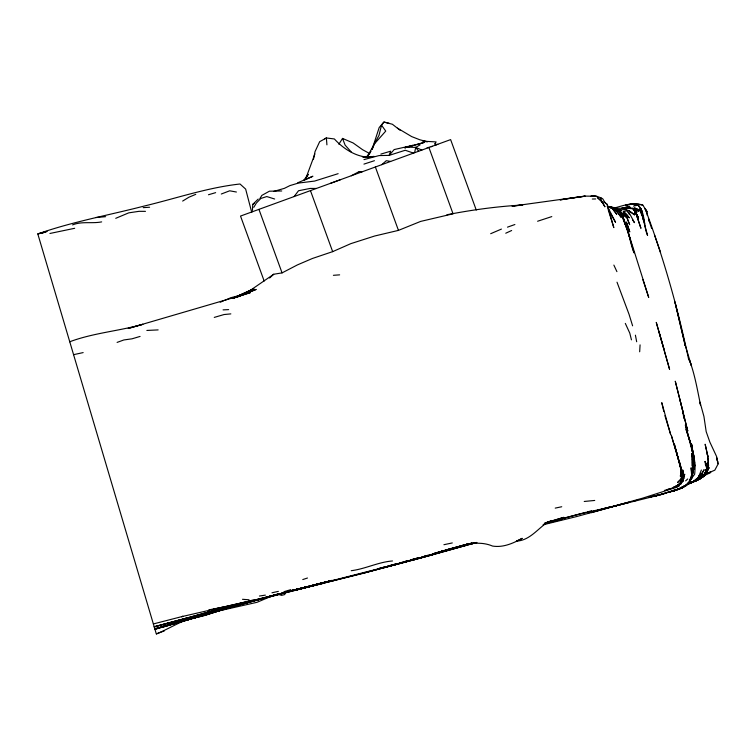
<?xml version="1.0" encoding="UTF-8"?>
<svg xmlns="http://www.w3.org/2000/svg" width="756" height="756" viewBox="0 0 756 756"><rect width="100%" height="100%" fill="white"/><g stroke="black" fill="none" stroke-linecap="round" stroke-linejoin="round"><path stroke-width="1.13" d="M694.509 469.457L694.537 460.527L691.494 444.245L691.882 447.467M681.525 471.649L681.562 469.372L671.215 435.031L680.4 466.537L674.352 444.103L680.428 466.934M706.633 465.961C708.57 475.401 699.357 480.211 691.759 482.224L697.372 480.164L704.129 475.656L706.671 468.512L705.225 461.462L705.461 464.921M252.428 210.461L252.731 204.413L258.193 199.093M639.67 351.786L640.077 344.878M708.306 469.344L708.561 465.025L708.041 467.151M681.421 478.463L681.562 469.372L682.299 473.946L681.421 478.463L677.499 482.583L680.135 480.069M688.017 482.63L686.543 485.513L680.249 487.752C696.144 485.106 692.543 464.959 691.825 453.307L691.957 456.822M691.778 475.127L692.496 467.614L691.409 476.45M692.071 460.328L692.562 455.726L692.307 466.206L692.137 461.519M680.825 483.339L681.364 482.016L677.943 485.097L673.142 487.497L679.37 484.511C683.613 477.433 681.591 468.711 679.228 461.302L681.099 469.996L680.409 476.271L681.099 469.996L679.228 461.302M705.773 469.523L705.924 471.829L706.936 467.699L705.225 461.462L706.936 467.699L706.416 471.309L704.923 473.124M707.247 470.648L708.013 466.556L707.663 462.322L707.503 470.109C704.516 477.764 696.342 480.674 689.415 483.642M313.419 159.516L315.054 151.569L319.665 141.684L326.384 137.97L334.36 138.953C343.47 148.951 356.936 157.645 370.714 157.191M414.59 152.721L415.715 147.401L420.138 144.831M600.557 199.31L604.885 206.709L600.557 199.31L600.878 197.807L596.796 196.314L591.173 196.059L596.796 196.314M705.924 471.829L706.671 468.512L705.348 472.557L703.193 476.072L700.821 478.161L705.348 472.557M680.75 482.167L682.016 473.19L682.337 478.312L681.921 480.703L681.827 473.161M389.179 123.313L383.897 122.047L381.534 125.175L378.983 135.4L367.586 156.265L369.949 152.948M634.218 214.175L635.087 210.744L633.055 208.656L634.265 210.669M701.388 470.005L698.289 477.594L696.361 479.814L701.332 473.558L694.991 481.194L687.45 484.161L700.443 478.576L704.734 475.099L706.936 467.699M683.462 480.485L682.422 481.789L684.719 474.201L682.97 480.948M692.609 475.647L689.954 480.977M372.084 149.376L379.181 127.556L383.897 122.047L392.392 124.258L400.047 130.23M688.433 483.235L691.938 474.645M707.323 468.559L708.013 466.556L707.503 470.109C709.865 461.557 706.879 452.646 705.159 444.235L707.881 456.719L707.342 453.732L708.514 464.978L707.304 468.2M314.893 153.95L305.604 179.03M689.406 482.092L690.88 478.264M682.422 481.789L683.793 478.312L680.986 483.878M698.95 475.949L698.289 477.594L694.821 480.069M372.103 149.518L374.418 143.886L385.74 131.09L381.534 125.175M691.409 475.845C698.667 460.763 690.502 443.914 686.042 429.332C690.795 443.725 696.418 458.835 694.651 474.248L689.916 480.542M306.218 178.132L308.212 174.343L303.666 180.41L312.908 176.242L297.694 182.81M717.652 461.85L716.707 457.871L718.2 463.787L714.836 470.156L704.649 474.56M690.804 478.803L692.439 475.807M253.789 207.342L256.331 203.081L260.848 198.441L266.792 196.56L274.655 199.017M259.932 198.544L261.822 195.417L269.41 191.192L281.723 190.975M703.798 475.448L702.693 477.244L705.367 474.277L707.276 467.199L706.577 470.969L704.913 473.653M338.877 144.245L342.515 138.414L353.137 142.969L362.663 149.754L369.627 153.534M294.122 196.56L298.525 190.748L310.121 188.433L316.367 188.461M689.954 480.362L691.976 477.716L690.615 479.219M366.783 156.549L371.016 151.332M692.94 481.685L700.443 478.576L701.937 476.752M698.686 477.518L696.408 480.202L687.317 484.398L691.145 482.952M700.207 475.732L704.157 469.693L699.772 478.038L692.496 482.092L704.129 475.656L700.443 478.576M269.608 278.019L273.719 274.248L282.064 272.888L297.382 264.921L312.417 258.476L332.659 251.644L350.822 243.649L374.655 236.014L398.45 230.382L420.657 221.404L453.052 213.816L428.917 147.505M685.635 480.854L687.724 478.954M381.752 164.666L386.288 160.697L390.635 161.434M681.364 482.016L676.157 486.486L677.943 485.097M678.368 489.444L685.427 485.919L678.368 489.444L672.708 491.315L681.591 488.055L683.226 486.694M684.18 486.392L685.919 484.955M701.455 477.499L696.456 480.514L687.242 483.745L690.795 482.574L688.565 483.245M701.483 477.707L704.734 475.099M686.061 485.125L679.691 488.811L672.708 491.315L685.427 485.919M684.303 485.91L681.525 488.007L677.754 489.33L682.819 487.516L681.525 488.007L685.843 485.229L679.691 488.811M273.719 274.248L249.215 291.107L237.564 296.796L251.871 289.595L235.286 297.401M681.421 483.415L675.628 487.582L642.723 498.138L612.747 506.501L580.183 513.9L545.208 523.199M692.212 481.931L687.242 484.209M681.591 488.055L684.87 485.73M252.731 204.413L254.347 203.336M701.105 477.48L696.456 480.514L687.242 483.745M710.753 472.538L702.494 476.384L704.583 475.637M182.659 201.068L188.905 197.221L195.766 194.339M251.748 212.417L245.653 189.104L240.021 184.001C207.531 187.554 176.12 198.412 144.311 206.019C108.751 215.205 72.557 221.697 37.8 233.916L156.322 633.944C170.487 628.227 183.179 619.202 198.563 616.357M330.627 183.273L340.531 179.673M249.215 291.107L251.871 289.595M544.263 524.031L552.031 520.478L544.424 523.426L547.902 521.971C537.639 528.756 529.729 540.512 516.424 541.135L522.245 538.329C513.163 543.299 503.146 547.807 492.543 546.059C484.454 542.6 475.335 542.647 466.839 544.452L467.87 544.159L431.364 554.866L446.711 549.943L431.525 555.036L413.456 559.695L420.213 557.616M681.279 488.045C688.508 485.777 691.787 479.247 693.091 472.15L691.419 476.554L692.865 472.708L694.377 462.88L693.186 452.145M679.086 485.749L675.628 487.582L678.935 486.032M351.275 175.761L359.232 171.546L362.143 171.801M695.652 480.825L701.587 477.735M643.082 219.06L647.571 235.418C643.11 225.732 645.813 213.249 638.177 205.112L633.49 206.114M324.693 138.83L326.384 137.97L326.923 144.85M253.827 288.915L235.589 297.278L245.331 293.233M705.197 474.324L710.489 471.867M505.745 233.217L511.661 230.514M278.737 593.819L265.536 597.75L273.322 595.407L256.993 602.315L215.781 611.604L251.483 601.54M543.592 524.645L551.823 520.95L547.911 522.245M253.77 288.896L234.747 297.306L128.218 328.473L142.912 324.305C118.739 331.09 93.394 332.933 69.75 341.75L69.779 341.835M687.45 484.161L696.408 480.202L700.869 476.422L702.494 473.058L699.772 478.038L692.496 482.092L697.372 480.164M490.682 233.698L501.417 229.087M224.504 300.463L230.807 297.713L242.978 294.604M674.437 490.077L663.777 493.8M674.371 490.153L669.088 492.411L676.97 489.368M115.734 218.323L128.747 212.852L139.047 211.321L145.464 211.349M248.611 291.797L233.065 298.233M220.232 302.22L223.436 300.897M240.238 295.842L256.199 289.425L233.387 298.072M41.533 233.453L46.881 231.336M537.601 221.243L551.795 216.594M221.291 194.018L229.701 190.796L236.411 192.024M156.407 633.906L164.43 630.854M673.105 487.837L664.496 490.417M431.166 146.683L432.29 146.277M437.034 144.547L437.856 144.254M117.095 342.402L123.88 339.954L131.998 338.82L140.077 336.429M507.484 227.159L514.893 224.523M233.415 298.119L250.416 292.591L234.738 297.288M673.18 490.824L682.819 487.516M273.322 595.407L267.615 597.353L278.577 593.819M189.964 618.852L186.76 619.788L207.588 614.505L224.504 609.015M302.769 579.559L307.475 578.019M676.818 489.661L655.858 495.898L676.818 489.661L672.112 491.192M363.938 164.109L374.437 160.697M689.567 482.904L694.792 481.203M233.283 298.185L239.151 296.286M471.99 543.205L432.904 553.959L446.446 549.858M688.659 483.254L690.795 482.574M338.14 173.672L314.628 181.071L298.318 183.094L289.935 185.598L284.426 188.339L273.53 191.485M198.469 616.386L179.38 622.358L198.252 616.575M210.291 612.908L154.81 628.822M212.512 612.228L218.04 610.508M220.09 610.489L203.326 615.904L186.779 619.807M548.194 522.198L563.796 517.359L547.344 522.235M217.955 610.564L165.715 625.883M424.711 556.236L428.094 555.197M405.121 147.713L424.683 142.308L404.914 147.779M433.037 553.959L443.092 550.878M666.953 489.718L670.033 488.773M404.829 147.779L412.974 145.303L394.169 149.565L389.132 155.386L379.106 155.566L363.957 159.611M230.249 607.455L178.766 622.216L215.337 611.254M210.433 612.918L218.182 610.583M265.536 597.75L274.031 595.189L252.617 601.218M283.906 591.712L290.786 589.661M380.844 154.101L390.691 151.181L389.132 155.386L405.244 150.264L413.523 153.109M214.978 611.481L218.276 610.508M212.606 612.19L215.857 611.226M467.756 544.802L463.494 546.059L476.771 542.496M208.467 194.755L215.649 192.648M214.26 317.407L224.041 314.543L230.845 313.882M192.109 618.219L197.458 616.66M154.914 629.181L230.76 607.465M432.413 553.94L435.645 552.995M439.964 551.738L443.205 550.803M241.703 603.061L154.252 626.941M158.146 628L154.848 628.945L163.542 626.497M160.348 627.367L185.683 620.1M154.952 629.304L214.194 612.171L161.453 627.499M413.456 559.695L426.375 555.981M613.91 208.165C623.284 205.575 633.131 201.805 642.808 205.112L646.985 211.585L647.268 215.394M205.689 614.42L222.075 609.742L162.748 626.554C262.086 596.522 363.627 574.919 463.305 546.144M72.557 224.901C81.894 221.073 92.034 223.795 101.663 221.886M235.456 606.132L272.935 595.501M188.008 617.728L205.66 612.747M422.122 556.955L425.373 556.038M435.116 553.279L471.224 543.299M412.804 560.073L476.8 542.449M543.073 524.796L576.28 516.65L628.519 502.419M467.69 544.802L363.107 573.237M591.381 512.672L621.952 503.959M215.781 611.604L230.561 607.493M232.839 606.86L236.241 605.906M305.273 587.166L241.911 603.931L279.531 593.951M413.683 559.09L410.338 560.026L419.41 557.626M415.913 558.467L419.259 557.531M437.1 552.542L440.446 551.606M422.264 557.059L449.725 549.376M452.069 548.733L457.588 547.193M233.906 605.471L216.83 610.215L234.889 605.358M467.69 544.018L460.413 546.04L468.077 544.055M435.503 553.25L438.83 552.324M394.178 564.987L429.068 555.49L362.19 573.577L294.245 590.417M467.548 544.055L447.552 549.546L459.374 546.323M392.383 565.233L385.806 567.047L392.544 565.195M394.575 564.628L397.864 563.721M400.056 563.116L408.826 560.697M394.783 564.581L420.525 557.503M440.531 551.757L472.131 543.101M587.195 511.982L591.646 510.763M385.551 566.745L377.953 568.805L385.768 566.707M387.724 566.159L396.418 563.796M38.518 233.793L46.834 231.553M44.472 232.186L37.8 233.916M249.537 600.925L252.891 600.028M182.035 619.344L187.016 618.002M259.336 599.206L329.455 581.052L322.689 582.763M312.493 585.541L240.691 603.515L279.229 594.32M441.561 551.304L457.163 547.079M439.954 552.022L472.509 543.214M395.993 564.316L262.644 598.374L299.196 588.962M186.883 618.03L154.205 626.781L181.034 619.608M388.008 566.102L396.947 563.702M399.187 563.107L402.532 562.209M383.084 567.813L421.876 557.512M663.806 493.952L598.743 510.064L610.857 506.813L604.025 508.58M265.139 597.76L288.764 591.768M313.57 585.248L323.388 582.64M328.841 581.194L332.111 580.324M153.364 623.946L183.018 616.31L181.534 616.688L249.773 601.001L213.135 609.374M558.854 519.485L586.061 512.284M471.508 543.299L458.268 546.786L471.933 543.195L460.517 546.03M476.308 542.506L468.824 544.49L473.294 543.318M634.246 501.011L637.582 500.132M329.701 581.099L297.391 589.614L309.847 586.562M621.423 504.261L628.926 502.286M628.623 502.475L588.773 512.663L628.831 502.409M598.743 510.064L616.423 505.509M255.093 600.037L235.475 604.894L274.712 595.255L207.21 612.464L222.774 608.618L207.947 612.199M595.407 510.914L597.627 510.347M289 591.372L317.369 584.105M326.441 581.78L319.637 583.528L323.077 582.621M288.99 591.381L302.476 587.932M304.715 587.355L311.463 585.635M313.702 585.059L320.45 583.339M292.591 590.379L299.367 588.659M301.625 588.083L308.401 586.363M310.659 585.787L317.435 584.057M545.823 523.369L562.284 519.23L544.386 523.747M295.605 589.557L302.353 587.847M295.615 589.604L300.113 588.48M280.637 593.658L314.477 585.409M648.591 497.372L659.676 494.717L648.686 497.25M301.238 588.215L305.736 587.138M311.359 585.796L321.47 583.367M323.719 582.829L336.089 579.871L323.719 582.8M296.588 589.727L324.144 583.15M622.358 208.174L629.814 206.416L621.612 208.259M311.349 585.72L318.096 584.123M618.701 209.913L619.75 209.667L621.527 210.933M648.667 497.259L662.71 494.074M624.853 209.809L626.507 209.44L629.493 214.619M271.98 592.78L278.359 591.372M73.578 354.668L83.16 352.598M443.923 544.707L452.296 542.931M555.216 508.117L561.736 506.747M446.938 214.742C471.933 209.913 497.278 206.379 522.736 205.018L512.086 206.19L584.917 196.106L595.605 196.248M208.817 609.894L222.321 607.248M49.924 233.472L74.683 228.293M351.238 570.704C365.337 568.947 378.255 562.067 392.496 560.961M571.763 197.987L560.139 199.877L585.257 196.163L571.763 197.987L574.116 197.713M427.14 147.656L429.493 147.297M259.431 596.03L265.365 595.133M622.065 208.335L629.994 207.409L622.679 208.25M621.942 208.354L624.267 208.032M374.05 156.36L365.346 157.541L362.379 156.69L372.708 156.87M622.916 208.269C628.293 207.465 634.539 207.758 638.858 211.425L632.933 208.061M623.341 211.425L626.913 214.581L629.257 217.889L623.341 211.425L626.251 211.085L626.507 209.44L619.051 209.856M622.717 208.25L626.97 207.768L635.683 209.242M584.237 501.464L594.726 500.444M616.877 208.363L629.02 208.089L623.634 207.739M95.861 217.548L105.623 216.67M641.041 209.223L638.177 205.112L634.482 205.245L635.909 205.197M333.405 275.307L339.633 274.853M143.177 207.645L149.603 207.238M629.909 208.599L632.555 208.467M146.853 330.448L158.146 329.899M223.067 309.875L228.643 309.62M592.298 199.026L595.671 198.96M633.348 203.893L631.033 203.903L639.037 204.347M405.613 147.051L415.715 147.401L421.848 150.075M607.427 206.275L615.743 207.947L619.495 211.897L615.866 208.486C628.312 219.268 628.17 238.48 634.038 252.873L627.461 229.928L622.679 217.133M242.487 599.291L248.998 599.773M625.127 207.824L628 208.287M608.448 207.135L611.755 207.749L614.014 210.017M640.219 204.602L642.808 205.112M614.458 208.165C619.381 208.958 622.292 213.976 623.624 218.38L619.098 210.584M608.249 206.917L611.613 207.645L608.589 206.728L611.302 208.373M628.775 210.565L634.464 214.836L628.775 210.565L627.678 210.244L627.395 211.878M607.229 206.388L611.755 207.749L616.679 214.203L611.755 207.749L608.589 206.728M634.615 211.018L638.404 217.482L634.076 210.092L636.977 212.266L634.964 211.217M278.284 594.292L281.582 595.388L284.804 594.528L284.738 593.658M600.878 197.807L602.74 198.8L605.584 203.581M637.147 209.11L640.852 211.122L643.8 220.346L642.213 214.08L643.573 218.994L640.502 212.096M634.454 207.607L640.852 211.122L639.236 208.968M359.232 171.546L360.631 172.349M397.467 128.133L411.68 136.6L419.797 139.766L427.442 141.759L422.84 141.164L436.108 141.92L435.087 143.555L435.371 145.152L436.647 144.689L435.087 143.555L435.588 145.076M618.134 210.829L621.404 213.05L616.216 208.987M603.931 201.757L607.153 204.29L613.815 227.622L608.23 209.79M621.404 213.022L626.27 217.208L620.667 212.304M633.055 208.656L634.511 210.234M620.156 213.542L622.207 215.81L626.781 228.095L623.398 219.977M351.285 151.994L345.123 145.152L342.515 138.414M415.715 147.401L418.644 151.247M638.177 205.112L641.154 209.554M632.517 219.722L634.435 222.67L628.907 212.266M645.879 210.99L645.189 208.788L646.985 211.585M622.018 215.11L623.01 216.679M610.328 213.343L615.545 222.302L607.767 207.097M635.475 212.682L637.289 215.696L634.927 210.329L640.946 228.312L635.087 210.744M622.056 215.337L623.624 218.38L620.563 211.841M645.189 208.788C663.588 257.758 677.943 308.524 688.735 359.875M613.863 265.091L616.915 271.64M625.316 323.407L629.776 333.112L631.449 339.85M623.001 219.042L620.392 212.02L623.227 218.295L630.287 239.293M617.009 282.186L629.068 314.364L632.602 325.827M608.448 209.771L607.153 204.29M634.927 210.329L638.036 218.56M642.789 217.964L644.755 223.398M476.261 210.064L450.623 139.605L240.521 216.065L264.165 281.024M375.373 166.991L398.45 230.382M310.451 190.616L332.659 251.644M258.939 209.365L282.064 272.888M654.535 235.078L660.546 252.353M685.418 424.258L687.705 430.92L683.934 415.724M651.644 228.416L648.459 218.843L649.423 221.81M642.808 279.512L648.714 297.41L627.461 229.928M717.888 462.842L718.2 463.787M664.911 415.668L670.61 434.341L661.765 402.646L663.749 411.311M663.872 348.639L656.265 322.415L669.589 369.372L659.1 332.205M690.304 442.279L692.487 451.304M676.667 452.371L681.147 470.128M684.709 343.394L685.314 345.832L674.919 301.899L684.709 343.394L691.353 365.526L689.236 359.61C694.783 374.078 697.344 389.727 700.519 404.904L699.99 402.154L703.93 416.452L706.189 431.667L709.865 442.118L716.556 456.426L717.671 461.765M687.705 430.92L682.885 412.001L683.934 418.692M679.701 398.941L683.528 413.938L675.269 381.213L684.01 416.065M692.279 451.389L685.371 425.184L691.579 446.777L694.632 463.163L691.523 446.437L692.487 451.842M692.798 453.628L694.783 466.131L694.367 462.71M692.931 453.572L693.838 458.098M635.409 335.173L636.675 341.75M692.874 454.006L693.261 456.17M693.649 458.325L694.225 461.576M641.315 209.11L641.863 212.427M641.759 210.442L642.345 214.742M692.307 450.415L691.693 444.575L691.778 446.834M705.802 463.617L705.981 465.809M691.853 470.638L691.523 478.501L691.853 470.638M692.08 475.751L691.806 477.546L691.097 467.803L692.08 475.751L689.415 482.81L692.08 475.751M709.071 467.794L706.747 472.462L699.943 478.728L704.63 475.278L709.071 467.794M408.108 560.65L403.647 561.897L408.164 560.678M293.356 590.124L286.609 591.825L293.366 590.171M630.287 204.167L625.628 205.263L634.908 203.647L630.287 204.167M612.53 207.494L608.656 206.454L613.948 207.985L612.53 207.494L616.839 211.444L621.205 217.341L616.849 211.396L612.53 207.494M601.048 200.368L597.268 197.458L603.052 203.175L601.048 200.368M626.393 216.292L622.755 212.975L626.875 217.057L626.592 216.537L629.653 224.683L626.393 216.292M628.123 226.857L626.355 222.037L629.757 231.931L628.123 226.857M680.646 468.115L680.372 465.989L681.005 473.048L680.646 468.115M683.263 477.631L682.857 470.213L683.263 477.631"/></g></svg>
